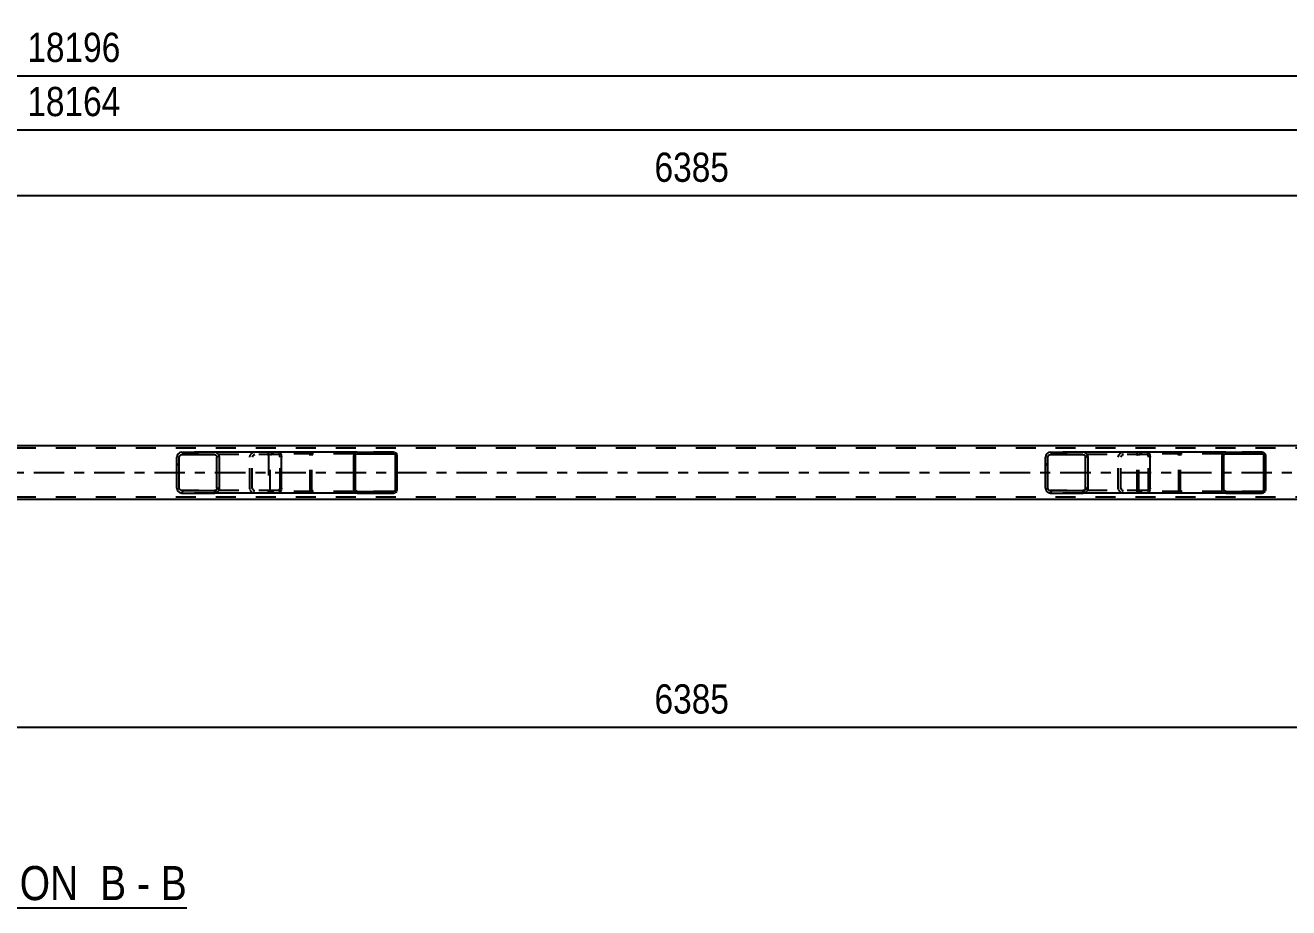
# Model space of a CAD drawing. Header units: millimetres. Extents: x 0 to 841, y 0 to 594.
# Drawn here: x 389.3 to 513.2, y 204.5 to 291 of the extents above; entities that cross this region are included whole.
import ezdxf

# ---------------------------------------------------------------- set-up
doc = ezdxf.new("R2010")
doc.units = ezdxf.units.MM
doc.linetypes.add('DXK_LINE_DOT2', pattern=[3.9198, 1.9599, -1.9599])
doc.linetypes.add('DXK_LINE_DOT3', pattern=[5.9187, 2.979, -0.9799, 0.9799, -0.9799])
doc.styles.add('Arial Narrow', font='ARIALN.TTF', dxfattribs={"height": 0.2})

# ---------------------------------------------------------------- blocks, each defined once
blk = doc.blocks.new('Unknown-814521973-12 - 2731')
at = {"color": 6, "linetype": 'Continuous'}
blk.add_line((377.5, 204.45), (405.14, 204.45), dxfattribs=at)
at = {"color": 0, "linetype": 'Continuous'}
for points in [[(395.6, 205.2), (395.6, 208.7), (377.5, 208.7), (377.5, 205.2)], [(399.21, 205.2), (399.21, 208.7), (396.65, 208.7), (396.65, 205.2)], [(401.54, 205.2), (401.54, 208.7), (400.26, 208.7), (400.26, 205.2)], [(405.14, 205.2), (405.14, 208.7), (402.59, 208.7), (402.59, 205.2)]]:
    blk.add_wipeout(points, dxfattribs=at)
at = {"color": 7, "linetype": 'Continuous', "style": 'Arial Narrow'}
for s, p in [('SECTION ', (377.5, 205.2)), ('B', (396.65, 205.2)), ('B', (402.59, 205.2)), ('-', (400.26, 205.2))]:
    blk.add_text(s, height=3.34, dxfattribs=at).set_placement(p)
blk = doc.blocks.new('Part-814521973-2854 - 2731')
at = {"linetype": 'Continuous'}
h = blk.add_hatch(dxfattribs=at)
h.set_pattern_fill('', scale=0.7, style=0, pattern_type=0)
h.set_pattern_definition([(45, (493.4484, 248.8128), (-1.57154, 1.57154), [])])
h.paths.add_polyline_path([(493.49, 248.63), (493.45, 248.81), (493.34, 248.97), (493.18, 249.07), (492.98, 249.11), (489.8, 249.11), (489.61, 249.07), (489.44, 248.97), (489.34, 248.81), (489.3, 248.63), (489.3, 245.59), (489.34, 245.41), (489.44, 245.25), (489.61, 245.15), (489.8, 245.11), (492.98, 245.11), (493.18, 245.15), (493.34, 245.25), (493.45, 245.41), (493.49, 245.59)])
h.paths.add_polyline_path([(493.22, 245.5), (493.16, 245.42), (493.08, 245.37), (492.98, 245.35), (489.8, 245.35), (489.7, 245.37), (489.62, 245.42), (489.57, 245.5), (489.55, 245.59), (489.55, 248.63), (489.57, 248.72), (489.62, 248.8), (489.7, 248.85), (489.8, 248.87), (492.98, 248.87), (493.08, 248.85), (493.16, 248.8), (493.22, 248.72), (493.24, 248.63), (493.24, 245.59)])
at = {"color": 2, "linetype": 'Continuous'}
for p, q in [((489.8, 249.11), (489.61, 249.07)), ((489.8, 249.11), (492.98, 249.11)), ((499.28, 249.11), (492.98, 249.11)), ((493.18, 249.07), (492.98, 249.11)), ((499.28, 249.11), (499.39, 249.07)), ((499.39, 249.07), (499.48, 248.97)), ((499.48, 248.97), (499.53, 248.81)), ((489.34, 248.81), (489.3, 248.63)), ((489.3, 245.59), (489.3, 248.63)), ((489.55, 248.63), (489.57, 248.72)), ((489.55, 245.59), (489.55, 248.63)), ((489.57, 248.72), (489.62, 248.8)), ((489.62, 248.8), (489.7, 248.85)), ((489.7, 248.85), (489.8, 248.87)), ((489.8, 248.87), (492.98, 248.87)), ((492.98, 248.87), (493.08, 248.85)), ((493.08, 248.85), (493.16, 248.8)), ((493.16, 248.8), (493.22, 248.72)), ((493.22, 248.72), (493.24, 248.63)), ((493.24, 245.59), (493.24, 248.63)), ((493.49, 248.63), (493.45, 248.81)), ((493.49, 245.59), (493.49, 248.63)), ((499.53, 248.81), (499.56, 248.63)), ((499.56, 245.59), (499.56, 248.63)), ((489.3, 245.59), (489.34, 245.41)), ((489.57, 245.5), (489.55, 245.59)), ((489.62, 245.42), (489.57, 245.5)), ((489.7, 245.37), (489.62, 245.42)), ((489.8, 245.35), (489.7, 245.37)), ((489.8, 245.35), (492.98, 245.35)), ((493.08, 245.37), (492.98, 245.35)), ((493.16, 245.42), (493.08, 245.37)), ((493.22, 245.5), (493.16, 245.42)), ((493.24, 245.59), (493.22, 245.5)), ((493.45, 245.41), (493.49, 245.59)), ((499.48, 245.25), (499.39, 245.15)), ((499.53, 245.41), (499.48, 245.25)), ((499.56, 245.59), (499.53, 245.41)), ((489.61, 245.15), (489.8, 245.11)), ((489.8, 245.11), (492.98, 245.11)), ((492.98, 245.11), (493.18, 245.15)), ((499.28, 245.11), (492.98, 245.11)), ((499.39, 245.15), (499.28, 245.11))]:
    blk.add_line(p, q, dxfattribs=at)
at = {"color": 7, "linetype": 'DXK_LINE_DOT2'}
for p, q in [((492.98, 249.11), (489.8, 249.11)), ((496.76, 249.07), (496.95, 249.11)), ((498.29, 248.87), (498.29, 249.11)), ((499.28, 248.87), (489.8, 248.87)), ((496.45, 248.63), (496.49, 248.81)), ((496.45, 245.59), (496.45, 248.63)), ((496.72, 248.72), (496.7, 248.63)), ((496.7, 245.59), (496.7, 248.63)), ((496.77, 248.8), (496.72, 248.72)), ((496.85, 248.85), (496.77, 248.8)), ((496.95, 248.87), (496.85, 248.85)), ((499.34, 248.85), (499.28, 248.87)), ((499.38, 248.8), (499.34, 248.85)), ((499.41, 248.72), (499.38, 248.8)), ((499.42, 248.63), (499.41, 248.72)), ((499.42, 245.59), (499.42, 248.63)), ((499.28, 245.35), (489.8, 245.35)), ((496.49, 245.41), (496.45, 245.59)), ((496.7, 245.59), (496.72, 245.5)), ((496.72, 245.5), (496.77, 245.42)), ((496.77, 245.42), (496.79, 245.41)), ((496.79, 245.41), (496.85, 245.37)), ((496.85, 245.37), (496.95, 245.35)), ((498.29, 245.11), (498.29, 245.35)), ((499.28, 245.35), (499.34, 245.37)), ((499.34, 245.37), (499.38, 245.42)), ((499.38, 245.42), (499.41, 245.5)), ((499.41, 245.5), (499.42, 245.59)), ((492.98, 245.11), (489.8, 245.11)), ((496.95, 245.11), (496.76, 245.15))]:
    blk.add_line(p, q, dxfattribs=at)
at = {"color": 2, "linetype": 'Continuous'}
for centre, start, end in [((489.79, 248.61), 111.1941, 156.1506), ((493, 248.61), 23.8494, 68.8059), ((489.79, 245.6), 203.8494, 248.8059), ((493, 245.6), 291.1941, 336.1506)]:
    blk.add_arc(centre, 0.492, start, end, dxfattribs=at)
at = {"color": 7, "linetype": 'DXK_LINE_DOT2'}
for centre, start, end in [((496.94, 248.61), 111.1941, 156.1506), ((496.94, 245.6), 203.8494, 248.8059)]:
    blk.add_arc(centre, 0.492, start, end, dxfattribs=at)
blk = doc.blocks.new('Part-814521973-2855 - 2731')
at = {"linetype": 'Continuous'}
h = blk.add_hatch(dxfattribs=at)
h.set_pattern_fill('', scale=0.7, style=0, pattern_type=0)
h.set_pattern_definition([(45, (425.738, 248.9116), (-1.57154, 1.57154), [])])
h.paths.add_polyline_path([(425.76, 248.79), (425.74, 248.91), (425.66, 249.02), (425.55, 249.08), (425.42, 249.11), (421.85, 249.11), (421.72, 249.08), (421.61, 249.02), (421.53, 248.91), (421.51, 248.79), (421.51, 245.43), (421.53, 245.31), (421.61, 245.2), (421.72, 245.13), (421.85, 245.11), (425.42, 245.11), (425.55, 245.13), (425.66, 245.2), (425.74, 245.31), (425.76, 245.43)])
h.paths.add_polyline_path([(425.58, 245.37), (425.54, 245.32), (425.49, 245.28), (425.42, 245.27), (421.85, 245.27), (421.78, 245.28), (421.73, 245.32), (421.69, 245.37), (421.68, 245.43), (421.68, 248.79), (421.69, 248.85), (421.73, 248.9), (421.78, 248.94), (421.85, 248.95), (425.42, 248.95), (425.49, 248.94), (425.54, 248.9), (425.58, 248.85), (425.59, 248.79), (425.59, 245.43)])
at = {"color": 7, "linetype": 'DXK_LINE_DOT2'}
for p, q in [((413.37, 249.08), (413.5, 249.11)), ((413.43, 248.94), (413.38, 248.9)), ((413.5, 248.95), (413.43, 248.94)), ((414.15, 249.11), (413.5, 249.11)), ((425.42, 248.95), (413.5, 248.95)), ((417.07, 249.11), (417.2, 249.08)), ((417.14, 248.94), (417.07, 248.95)), ((417.19, 248.9), (417.14, 248.94)), ((425.42, 249.11), (421.85, 249.11)), ((413.16, 248.81), (413.18, 248.91)), ((413.16, 248.79), (413.16, 248.81)), ((413.16, 248.79), (413.16, 245.43)), ((413.34, 248.85), (413.33, 248.79)), ((413.33, 245.43), (413.33, 248.79)), ((413.38, 248.9), (413.34, 248.85)), ((417.23, 248.85), (417.19, 248.9)), ((417.24, 248.79), (417.23, 248.85)), ((417.24, 245.43), (417.24, 248.79)), ((417.39, 248.91), (417.41, 248.79)), ((417.41, 245.43), (417.41, 248.79)), ((413.18, 245.31), (413.16, 245.43)), ((413.33, 245.43), (413.34, 245.37)), ((413.34, 245.37), (413.38, 245.32)), ((413.38, 245.32), (413.43, 245.28)), ((413.43, 245.28), (413.5, 245.27)), ((425.42, 245.27), (413.5, 245.27)), ((417.07, 245.27), (417.14, 245.28)), ((417.14, 245.28), (417.19, 245.32)), ((417.19, 245.32), (417.23, 245.37)), ((417.23, 245.37), (417.24, 245.43)), ((417.41, 245.43), (417.39, 245.31)), ((413.5, 245.11), (413.37, 245.13)), ((414.15, 245.11), (413.5, 245.11)), ((417.2, 245.13), (417.07, 245.11)), ((425.42, 245.11), (421.85, 245.11))]:
    blk.add_line(p, q, dxfattribs=at)
at = {"color": 2, "linetype": 'Continuous'}
for p, q in [((421.85, 249.11), (414.15, 249.11)), ((421.85, 249.11), (421.72, 249.08)), ((421.73, 248.9), (421.78, 248.94)), ((421.78, 248.94), (421.85, 248.95)), ((421.85, 249.11), (425.42, 249.11)), ((421.85, 248.95), (425.42, 248.95)), ((425.55, 249.08), (425.42, 249.11)), ((425.42, 248.95), (425.49, 248.94)), ((425.49, 248.94), (425.54, 248.9)), ((421.53, 248.91), (421.51, 248.79)), ((421.51, 245.43), (421.51, 248.79)), ((421.68, 248.79), (421.69, 248.85)), ((421.68, 245.43), (421.68, 248.79)), ((421.69, 248.85), (421.73, 248.9)), ((425.54, 248.9), (425.58, 248.85)), ((425.58, 248.85), (425.59, 248.79)), ((425.59, 245.43), (425.59, 248.79)), ((425.76, 248.79), (425.74, 248.91)), ((425.76, 245.43), (425.76, 248.79)), ((421.51, 245.43), (421.53, 245.31)), ((421.69, 245.37), (421.68, 245.43)), ((421.73, 245.32), (421.69, 245.37)), ((421.78, 245.28), (421.73, 245.32)), ((421.85, 245.27), (421.78, 245.28)), ((421.85, 245.27), (425.42, 245.27)), ((425.49, 245.28), (425.42, 245.27)), ((425.54, 245.32), (425.49, 245.28)), ((425.58, 245.37), (425.54, 245.32)), ((425.59, 245.43), (425.58, 245.37)), ((425.74, 245.31), (425.76, 245.43)), ((421.85, 245.11), (414.15, 245.11)), ((421.72, 245.13), (421.85, 245.11)), ((421.85, 245.11), (425.42, 245.11)), ((425.42, 245.11), (425.55, 245.13))]:
    blk.add_line(p, q, dxfattribs=at)
at = {"color": 7, "linetype": 'DXK_LINE_DOT2'}
for centre, start, end in [((417.09, 248.78), 24.32, 69.2417), ((413.49, 245.44), 204.32, 249.2417), ((417.09, 245.44), 290.7583, 335.68)]:
    blk.add_arc(centre, 0.331, start, end, dxfattribs=at)
at = {"color": 2, "linetype": 'Continuous'}
for centre, start, end in [((421.83, 248.78), 110.7583, 155.68), ((425.44, 248.78), 24.32, 69.2417), ((421.83, 245.44), 204.32, 249.2417), ((425.44, 245.44), 290.7583, 335.68)]:
    blk.add_arc(centre, 0.331, start, end, dxfattribs=at)
blk = doc.blocks.new('Part-814521973-2860 - 2731')
at = {"color": 7, "linetype": 'DXK_LINE_DOT2'}
for p, q in [((723.54, 249.51), (64.62, 249.51)), ((723.54, 244.71), (64.62, 244.71))]:
    blk.add_line(p, q, dxfattribs=at)
at = {"color": 2, "linetype": 'Continuous'}
for p, q in [((581.54, 249.75), (332.14, 249.75)), ((581.54, 244.47), (332.14, 244.47))]:
    blk.add_line(p, q, dxfattribs=at)
at = {"color": 7, "linetype": 'DXK_LINE_DOT3'}
blk.add_line((64.62, 247.11), (723.54, 247.11), dxfattribs=at)
blk = doc.blocks.new('Part-814521973-2971 - 2731')
at = {"linetype": 'Continuous'}
h = blk.add_hatch(dxfattribs=at)
h.set_pattern_fill('', scale=0.7, style=0, pattern_type=0)
h.set_pattern_definition([(45, (510.8722, 248.9116), (-1.57154, 1.57154), [])])
h.paths.add_polyline_path([(510.9, 248.79), (510.87, 248.91), (510.8, 249.02), (510.69, 249.08), (510.56, 249.11), (506.98, 249.11), (506.85, 249.08), (506.74, 249.02), (506.67, 248.91), (506.64, 248.79), (506.64, 245.43), (506.67, 245.31), (506.74, 245.2), (506.85, 245.13), (506.98, 245.11), (510.56, 245.11), (510.69, 245.13), (510.8, 245.2), (510.87, 245.31), (510.9, 245.43)])
h.paths.add_polyline_path([(510.71, 245.37), (510.68, 245.32), (510.62, 245.28), (510.56, 245.27), (506.98, 245.27), (506.92, 245.28), (506.86, 245.32), (506.82, 245.37), (506.81, 245.43), (506.81, 248.79), (506.82, 248.85), (506.86, 248.9), (506.92, 248.94), (506.98, 248.95), (510.56, 248.95), (510.62, 248.94), (510.68, 248.9), (510.71, 248.85), (510.73, 248.79), (510.73, 245.43)])
at = {"color": 7, "linetype": 'DXK_LINE_DOT2'}
for p, q in [((498.5, 249.08), (498.63, 249.11)), ((498.57, 248.94), (498.51, 248.9)), ((498.63, 248.95), (498.57, 248.94)), ((499.28, 249.11), (498.63, 249.11)), ((510.56, 248.95), (498.63, 248.95)), ((502.21, 249.11), (502.34, 249.08)), ((502.27, 248.94), (502.21, 248.95)), ((502.33, 248.9), (502.27, 248.94)), ((510.56, 249.11), (506.98, 249.11)), ((498.29, 248.79), (498.32, 248.91)), ((498.29, 245.43), (498.29, 248.79)), ((498.48, 248.85), (498.46, 248.79)), ((498.46, 245.43), (498.46, 248.79)), ((498.51, 248.9), (498.48, 248.85)), ((502.37, 248.85), (502.33, 248.9)), ((502.38, 248.79), (502.37, 248.85)), ((502.38, 245.43), (502.38, 248.79)), ((502.52, 248.91), (502.55, 248.79)), ((502.55, 245.43), (502.55, 248.79)), ((498.32, 245.31), (498.29, 245.43)), ((498.46, 245.43), (498.48, 245.37)), ((498.48, 245.37), (498.51, 245.32)), ((498.51, 245.32), (498.57, 245.28)), ((498.57, 245.28), (498.63, 245.27)), ((510.56, 245.27), (498.63, 245.27)), ((502.21, 245.27), (502.27, 245.28)), ((502.27, 245.28), (502.33, 245.32)), ((502.33, 245.32), (502.37, 245.37)), ((502.37, 245.37), (502.38, 245.43)), ((502.55, 245.43), (502.52, 245.31)), ((498.63, 245.11), (498.5, 245.13)), ((499.28, 245.11), (498.63, 245.11)), ((502.34, 245.13), (502.21, 245.11)), ((510.56, 245.11), (506.98, 245.11))]:
    blk.add_line(p, q, dxfattribs=at)
at = {"color": 2, "linetype": 'Continuous'}
for p, q in [((506.98, 249.11), (499.28, 249.11)), ((506.98, 249.11), (506.85, 249.08)), ((506.86, 248.9), (506.92, 248.94)), ((506.92, 248.94), (506.98, 248.95)), ((506.98, 249.11), (510.56, 249.11)), ((506.98, 248.95), (510.56, 248.95)), ((510.69, 249.08), (510.56, 249.11)), ((510.56, 248.95), (510.62, 248.94)), ((510.62, 248.94), (510.68, 248.9)), ((506.67, 248.91), (506.64, 248.79)), ((506.64, 245.43), (506.64, 248.79)), ((506.81, 248.79), (506.82, 248.85)), ((506.81, 245.43), (506.81, 248.79)), ((506.82, 248.85), (506.86, 248.9)), ((510.68, 248.9), (510.71, 248.85)), ((510.71, 248.85), (510.73, 248.79)), ((510.73, 245.43), (510.73, 248.79)), ((510.9, 248.79), (510.87, 248.91)), ((510.9, 245.43), (510.9, 248.79)), ((506.64, 245.43), (506.67, 245.31)), ((506.82, 245.37), (506.81, 245.43)), ((506.86, 245.32), (506.82, 245.37)), ((506.92, 245.28), (506.86, 245.32)), ((506.98, 245.27), (506.92, 245.28)), ((506.98, 245.27), (510.56, 245.27)), ((510.62, 245.28), (510.56, 245.27)), ((510.68, 245.32), (510.62, 245.28)), ((510.71, 245.37), (510.68, 245.32)), ((510.73, 245.43), (510.71, 245.37)), ((510.87, 245.31), (510.9, 245.43)), ((506.98, 245.11), (499.28, 245.11)), ((506.85, 245.13), (506.98, 245.11)), ((506.98, 245.11), (510.56, 245.11)), ((510.56, 245.11), (510.69, 245.13))]:
    blk.add_line(p, q, dxfattribs=at)
at = {"color": 7, "linetype": 'DXK_LINE_DOT2'}
for centre, start, end in [((502.22, 248.78), 24.32, 69.2417), ((498.62, 245.44), 204.32, 249.2417), ((502.22, 245.44), 290.7583, 335.68)]:
    blk.add_arc(centre, 0.331, start, end, dxfattribs=at)
at = {"color": 2, "linetype": 'Continuous'}
for centre, start, end in [((506.97, 248.78), 110.7583, 155.68), ((510.57, 248.78), 24.32, 69.2417), ((506.97, 245.44), 204.32, 249.2417), ((510.57, 245.44), 290.7583, 335.68)]:
    blk.add_arc(centre, 0.331, start, end, dxfattribs=at)
blk = doc.blocks.new('Part-814521973-2972 - 2731')
at = {"linetype": 'Continuous'}
h = blk.add_hatch(dxfattribs=at)
h.set_pattern_fill('', scale=0.7, style=0, pattern_type=0)
h.set_pattern_definition([(45, (408.3142, 248.8128), (-1.57154, 1.57154), [])])
h.paths.add_polyline_path([(408.35, 248.63), (408.31, 248.81), (408.21, 248.97), (408.04, 249.07), (407.85, 249.11), (404.67, 249.11), (404.47, 249.07), (404.31, 248.97), (404.2, 248.81), (404.16, 248.63), (404.16, 245.59), (404.2, 245.41), (404.31, 245.25), (404.47, 245.15), (404.67, 245.11), (407.85, 245.11), (408.04, 245.15), (408.21, 245.25), (408.31, 245.41), (408.35, 245.59)])
h.paths.add_polyline_path([(408.08, 245.5), (408.03, 245.42), (407.95, 245.37), (407.85, 245.35), (404.67, 245.35), (404.57, 245.37), (404.49, 245.42), (404.43, 245.5), (404.41, 245.59), (404.41, 248.63), (404.43, 248.72), (404.49, 248.8), (404.57, 248.85), (404.67, 248.87), (407.85, 248.87), (407.95, 248.85), (408.03, 248.8), (408.08, 248.72), (408.1, 248.63), (408.1, 245.59)])
at = {"color": 2, "linetype": 'Continuous'}
for p, q in [((404.67, 249.11), (404.47, 249.07)), ((404.67, 249.11), (407.85, 249.11)), ((414.15, 249.11), (407.85, 249.11)), ((408.04, 249.07), (407.85, 249.11)), ((414.15, 249.11), (414.25, 249.07)), ((414.25, 249.07), (414.34, 248.97)), ((414.34, 248.97), (414.4, 248.81)), ((404.2, 248.81), (404.16, 248.63)), ((404.16, 245.59), (404.16, 248.63)), ((404.41, 248.63), (404.43, 248.72)), ((404.41, 245.59), (404.41, 248.63)), ((404.43, 248.72), (404.49, 248.8)), ((404.49, 248.8), (404.57, 248.85)), ((404.57, 248.85), (404.67, 248.87)), ((404.67, 248.87), (407.85, 248.87)), ((407.85, 248.87), (407.95, 248.85)), ((407.95, 248.85), (408.03, 248.8)), ((408.03, 248.8), (408.08, 248.72)), ((408.08, 248.72), (408.1, 248.63)), ((408.1, 245.59), (408.1, 248.63)), ((408.35, 248.63), (408.31, 248.81)), ((408.35, 245.59), (408.35, 248.63)), ((414.4, 248.81), (414.42, 248.63)), ((414.42, 245.59), (414.42, 248.63)), ((404.16, 245.59), (404.2, 245.41)), ((404.43, 245.5), (404.41, 245.59)), ((404.49, 245.42), (404.43, 245.5)), ((404.57, 245.37), (404.49, 245.42)), ((404.67, 245.35), (404.57, 245.37)), ((404.67, 245.35), (407.85, 245.35)), ((407.95, 245.37), (407.85, 245.35)), ((408.03, 245.42), (407.95, 245.37)), ((408.08, 245.5), (408.03, 245.42)), ((408.1, 245.59), (408.08, 245.5)), ((408.31, 245.41), (408.35, 245.59)), ((414.34, 245.25), (414.25, 245.15)), ((414.4, 245.41), (414.34, 245.25)), ((414.42, 245.59), (414.4, 245.41)), ((404.47, 245.15), (404.67, 245.11)), ((404.67, 245.11), (407.85, 245.11)), ((407.85, 245.11), (408.04, 245.15)), ((414.15, 245.11), (407.85, 245.11)), ((414.25, 245.15), (414.15, 245.11))]:
    blk.add_line(p, q, dxfattribs=at)
at = {"color": 7, "linetype": 'DXK_LINE_DOT2'}
for p, q in [((407.85, 249.11), (404.67, 249.11)), ((411.62, 249.07), (411.82, 249.11)), ((413.16, 248.87), (413.16, 249.11)), ((414.15, 248.87), (404.67, 248.87)), ((411.31, 248.63), (411.35, 248.81)), ((411.31, 245.59), (411.31, 248.63)), ((411.58, 248.72), (411.56, 248.63)), ((411.56, 245.59), (411.56, 248.63)), ((411.64, 248.8), (411.58, 248.72)), ((411.64, 248.8), (411.66, 248.81)), ((411.66, 248.81), (411.72, 248.85)), ((411.72, 248.85), (411.82, 248.87)), ((414.2, 248.85), (414.15, 248.87)), ((414.25, 248.8), (414.2, 248.85)), ((414.28, 248.72), (414.25, 248.8)), ((414.29, 248.63), (414.28, 248.72)), ((414.29, 245.59), (414.29, 248.63)), ((414.15, 245.35), (404.67, 245.35)), ((411.35, 245.41), (411.31, 245.59)), ((411.56, 245.59), (411.58, 245.5)), ((411.58, 245.5), (411.64, 245.42)), ((411.64, 245.42), (411.66, 245.41)), ((411.66, 245.41), (411.72, 245.37)), ((411.72, 245.37), (411.82, 245.35)), ((413.16, 245.11), (413.16, 245.35)), ((414.15, 245.35), (414.2, 245.37)), ((414.2, 245.37), (414.25, 245.42)), ((414.25, 245.42), (414.28, 245.5)), ((414.28, 245.5), (414.29, 245.59)), ((407.85, 245.11), (404.67, 245.11)), ((411.82, 245.11), (411.62, 245.15))]:
    blk.add_line(p, q, dxfattribs=at)
at = {"color": 2, "linetype": 'Continuous'}
for centre, start, end in [((404.65, 248.61), 111.1941, 156.1506), ((407.86, 248.61), 23.8494, 68.8059), ((404.65, 245.6), 203.8494, 248.8059), ((407.86, 245.6), 291.1941, 336.1506)]:
    blk.add_arc(centre, 0.492, start, end, dxfattribs=at)
at = {"color": 7, "linetype": 'DXK_LINE_DOT2'}
for centre, start, end in [((411.8, 248.61), 111.1941, 156.1506), ((411.8, 245.6), 203.8494, 248.8059)]:
    blk.add_arc(centre, 0.492, start, end, dxfattribs=at)
blk = doc.blocks.new('StraightDimension-814521973-3153 - 2731')
at = {"color": 7, "linetype": 'Continuous'}
blk.add_line((326.94, 222.14), (582.34, 222.14), dxfattribs=at)
at = {"color": 0}
blk.add_wipeout([(458.9, 222.89), (458.9, 227.09), (450.39, 227.09), (450.39, 222.89)], dxfattribs=at)
at = {"color": 3, "style": 'Arial Narrow'}
blk.add_text('6385', height=2.863, dxfattribs=at).set_placement((450.99, 223.49))
blk = doc.blocks.new('StraightDimension-814521973-3166 - 2731')
at = {"color": 7, "linetype": 'Continuous'}
blk.add_line((55.36, 286.02), (732.8, 286.02), dxfattribs=at)
at = {"color": 0}
blk.add_wipeout([(399.25, 286.77), (399.25, 290.97), (388.91, 290.97), (388.91, 286.77)], dxfattribs=at)
at = {"color": 3, "style": 'Arial Narrow'}
blk.add_text('18196', height=2.863, dxfattribs=at).set_placement((389.51, 287.37))
blk = doc.blocks.new('StraightDimension-814521973-3183 - 2731')
at = {"color": 7, "linetype": 'Continuous'}
blk.add_line((326.94, 274.27), (582.34, 274.27), dxfattribs=at)
at = {"color": 0}
blk.add_wipeout([(458.9, 275.02), (458.9, 279.22), (450.39, 279.22), (450.39, 275.02)], dxfattribs=at)
at = {"color": 3, "style": 'Arial Narrow'}
blk.add_text('6385', height=2.863, dxfattribs=at).set_placement((450.99, 275.62))
blk = doc.blocks.new('StraightDimension-814521973-7575 - 2731')
at = {"color": 7, "linetype": 'Continuous'}
blk.add_line((56, 280.71), (732.16, 280.71), dxfattribs=at)
at = {"color": 0}
blk.add_wipeout([(399.25, 281.46), (399.25, 285.66), (388.91, 285.66), (388.91, 281.46)], dxfattribs=at)
at = {"color": 3, "style": 'Arial Narrow'}
blk.add_text('18164', height=2.863, dxfattribs=at).set_placement((389.51, 282.06))

msp = doc.modelspace()

# ---------------------------------------------------------------- block references
for name in ['StraightDimension-814521973-3166 - 2731', 'Part-814521973-2860 - 2731', 'Part-814521973-2972 - 2731', 'Part-814521973-2855 - 2731', 'Part-814521973-2854 - 2731', 'Part-814521973-2971 - 2731', 'StraightDimension-814521973-3153 - 2731', 'Unknown-814521973-12 - 2731']:
    msp.add_blockref(name, (0, 0))

# ---------------------------------------------------------------- next in the draw order: block references
msp.add_blockref('StraightDimension-814521973-3183 - 2731', (0, 0))

# ---------------------------------------------------------------- next in the draw order: block references
msp.add_blockref('StraightDimension-814521973-7575 - 2731', (0, 0))

doc.saveas('drawing.dxf')
